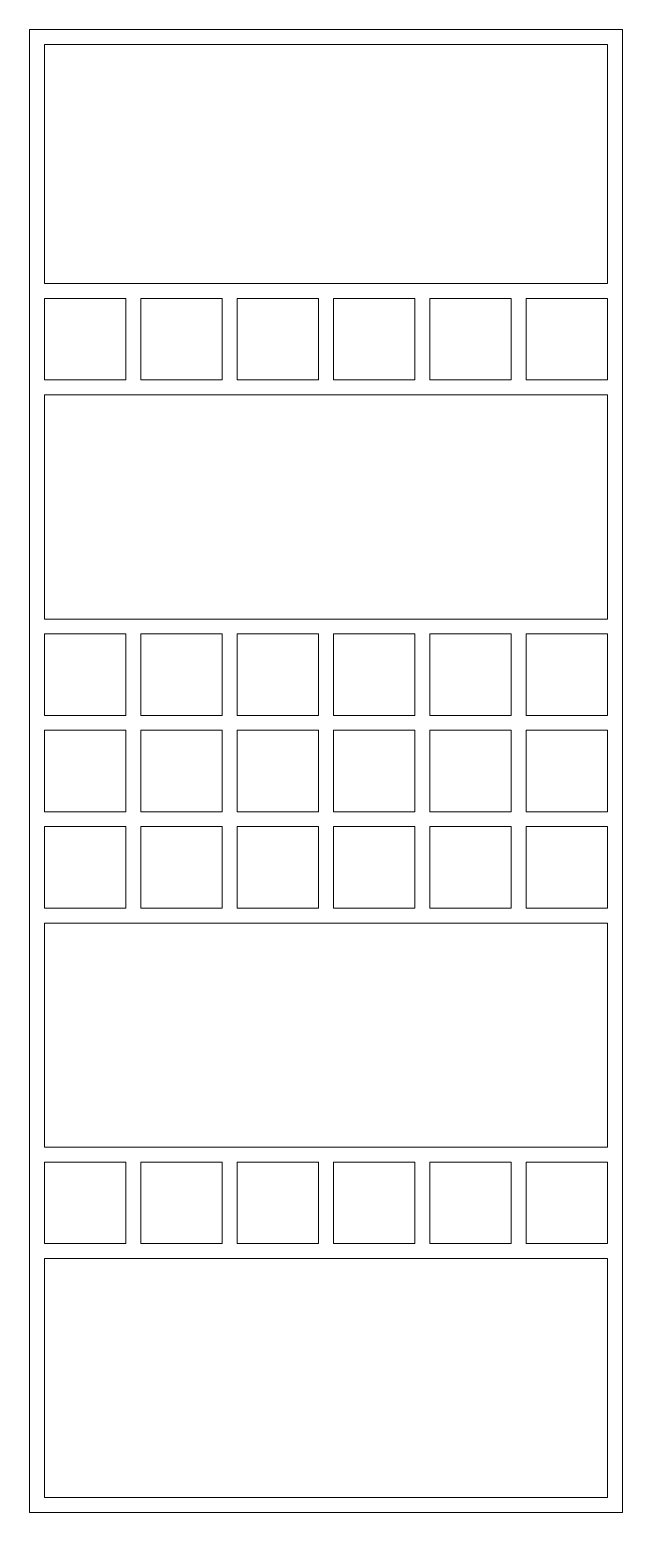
# Model space of a CAD drawing. Header units: centimetres. Extents: x -40 to 40, y -96 to 104.
import ezdxf

# ---------------------------------------------------------------- set-up
doc = ezdxf.new("R2010")
doc.units = ezdxf.units.CM
doc.header["$MEASUREMENT"] = 0
doc.layers.add('layer 1', color=7, linetype='Continuous')

msp = doc.modelspace()

# ---------------------------------------------------------------- linework, layer by layer
at = {"layer": 'layer 1', "color": 250, "lineweight": 9}
for points in [[(-38.49892, 56.80843), (-27.49892, 56.80843), (-27.49892, 67.80843), (-38.49892, 67.80843), (-38.49892, 56.80843)], [(-25.49892, 56.80843), (-14.49892, 56.80843), (-14.49892, 67.80843), (-25.49892, 67.80843), (-25.49892, 56.80843)], [(-12.49892, 56.80843), (-1.49892, 56.80843), (-1.49892, 67.80843), (-12.49892, 67.80843), (-12.49892, 56.80843)], [(0.50108, 56.80843), (11.50108, 56.80843), (11.50108, 67.80843), (0.50108, 67.80843), (0.50108, 56.80843)], [(13.50109, 56.80843), (24.50109, 56.80843), (24.50109, 67.80843), (13.50109, 67.80843), (13.50109, 56.80843)], [(26.50108, 56.80843), (37.50108, 56.80843), (37.50108, 67.80843), (26.50108, 67.80843), (26.50108, 56.80843)], [(-38.49975, 11.55843), (-27.49975, 11.55843), (-27.49975, 22.55843), (-38.49975, 22.55843), (-38.49975, 11.55843)], [(-25.49975, 11.55843), (-14.49975, 11.55843), (-14.49975, 22.55843), (-25.49975, 22.55843), (-25.49975, 11.55843)], [(-12.49975, 11.55843), (-1.49975, 11.55843), (-1.49975, 22.55843), (-12.49975, 22.55843), (-12.49975, 11.55843)], [(0.50025, 11.55843), (11.50025, 11.55843), (11.50025, 22.55843), (0.50025, 22.55843), (0.50025, 11.55843)], [(13.50026, 11.55843), (24.50026, 11.55843), (24.50026, 22.55843), (13.50026, 22.55843), (13.50026, 11.55843)], [(26.50025, 11.55843), (37.50025, 11.55843), (37.50025, 22.55843), (26.50025, 22.55843), (26.50025, 11.55843)], [(-38.49975, -1.44157), (-27.49975, -1.44157), (-27.49975, 9.55843), (-38.49975, 9.55843), (-38.49975, -1.44157)], [(-25.49975, -1.44157), (-14.49975, -1.44157), (-14.49975, 9.55843), (-25.49975, 9.55843), (-25.49975, -1.44157)], [(-12.49975, -1.44157), (-1.49975, -1.44157), (-1.49975, 9.55843), (-12.49975, 9.55843), (-12.49975, -1.44157)], [(0.50025, -1.44157), (11.50025, -1.44157), (11.50025, 9.55843), (0.50025, 9.55843), (0.50025, -1.44157)], [(13.50026, -1.44157), (24.50026, -1.44157), (24.50026, 9.55843), (13.50026, 9.55843), (13.50026, -1.44157)], [(26.50025, -1.44157), (37.50025, -1.44157), (37.50025, 9.55843), (26.50025, 9.55843), (26.50025, -1.44157)], [(-38.49975, -14.44157), (-27.49975, -14.44157), (-27.49975, -3.44157), (-38.49975, -3.44157), (-38.49975, -14.44157)], [(-25.49975, -14.44157), (-14.49975, -14.44157), (-14.49975, -3.44157), (-25.49975, -3.44157), (-25.49975, -14.44157)], [(-12.49975, -14.44157), (-1.49975, -14.44157), (-1.49975, -3.44157), (-12.49975, -3.44157), (-12.49975, -14.44157)], [(0.50025, -14.44157), (11.50025, -14.44157), (11.50025, -3.44157), (0.50025, -3.44157), (0.50025, -14.44157)], [(13.50026, -14.44157), (24.50026, -14.44157), (24.50026, -3.44157), (13.50026, -3.44157), (13.50026, -14.44157)], [(26.50025, -14.44157), (37.50025, -14.44157), (37.50025, -3.44157), (26.50025, -3.44157), (26.50025, -14.44157)], [(-38.49892, -59.69362), (-27.49892, -59.69362), (-27.49892, -48.69362), (-38.49892, -48.69362), (-38.49892, -59.69362)], [(-25.49892, -59.69362), (-14.49892, -59.69362), (-14.49892, -48.69362), (-25.49892, -48.69362), (-25.49892, -59.69362)], [(-12.49892, -59.69362), (-1.49892, -59.69362), (-1.49892, -48.69362), (-12.49892, -48.69362), (-12.49892, -59.69362)], [(0.50108, -59.69362), (11.50108, -59.69362), (11.50108, -48.69362), (0.50108, -48.69362), (0.50108, -59.69362)], [(13.50109, -59.69362), (24.50109, -59.69362), (24.50109, -48.69362), (13.50109, -48.69362), (13.50109, -59.69362)], [(26.50108, -59.69362), (37.50108, -59.69362), (37.50108, -48.69362), (26.50108, -48.69362), (26.50108, -59.69362)]]:
    msp.add_lwpolyline(points, close=True, dxfattribs=at)
for points in [[(39.50025, 104.05843), (39.50025, 104.05843), (39.50025, -95.94157), (39.50025, -95.94157), (39.50025, -95.94157), (39.50025, -95.94157), (-40.49975, -95.94157), (-40.49975, -95.94157), (-40.49975, -95.94157), (-40.49975, -95.94157), (-40.49975, 104.05843), (-40.49975, 104.05843), (-40.49975, 104.05843), (-40.49975, 104.05843), (39.50025, 104.05843), (39.50025, 104.05843)], [(37.50025, 69.80841), (37.50025, 69.80841), (-38.49975, 69.80842), (-38.49975, 69.80842), (-38.49975, 69.80842), (-38.49975, 69.80842), (-38.49975, 102.05843), (-38.49975, 102.05843), (-38.49975, 102.05843), (-38.49975, 102.05843), (37.50025, 102.05843), (37.50025, 102.05843), (37.50025, 102.05843), (37.50025, 102.05843), (37.50025, 69.80841), (37.50025, 69.80841)], [(-38.49975, 24.55843), (-38.49975, 24.55843), (37.50025, 24.55846), (37.50025, 24.55846), (37.50025, 24.55846), (37.50025, 24.55846), (37.50025, 54.80844), (37.50025, 54.80844), (37.50025, 54.80844), (37.50025, 54.80844), (-38.49975, 54.80846), (-38.49975, 54.80846), (-38.49975, 54.80846), (-38.49975, 54.80846), (-38.49975, 24.55843), (-38.49975, 24.55843)], [(-38.49975, -16.45362), (-38.49975, -16.45362), (37.50025, -16.45362), (37.50025, -16.45362), (37.50025, -16.45362), (37.50025, -16.45362), (37.50025, -46.69168), (37.50025, -46.69168), (37.50025, -46.69168), (37.50025, -46.69168), (-38.49975, -46.69168), (-38.49975, -46.69168), (-38.49975, -46.69168), (-38.49975, -46.69168), (-38.49975, -16.45362), (-38.49975, -16.45362)], [(37.50025, -61.69364), (37.50025, -61.69364), (-38.49975, -61.69361), (-38.49975, -61.69361), (-38.49975, -61.69361), (-38.49975, -61.69361), (-38.49975, -93.94157), (-38.49975, -93.94157), (-38.49975, -93.94157), (-38.49975, -93.94157), (37.50025, -93.94157), (37.50025, -93.94157), (37.50025, -93.94157), (37.50025, -93.94157), (37.50025, -61.69364), (37.50025, -61.69364)]]:
    msp.add_open_spline(points, degree=3, knots=[0, 0, 0, 0, 0.2, 0.2, 0.2, 0.2, 0.4, 0.4, 0.4, 0.4, 0.6, 0.6, 0.6, 0.6, 1, 1, 1, 1], dxfattribs=at)

doc.saveas('drawing.dxf')
